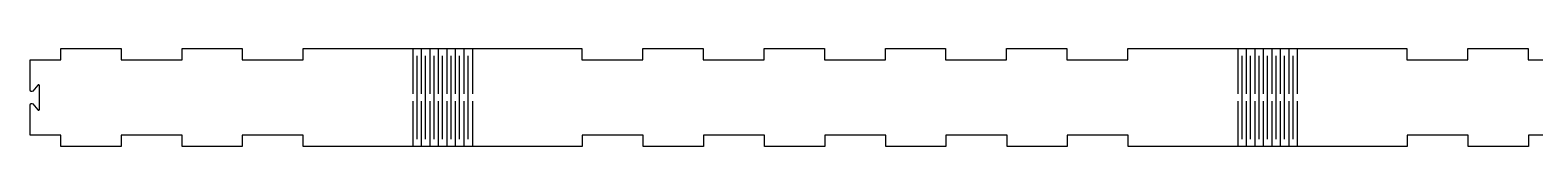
# Model space of a CAD drawing. Extents: x 299 to 1400, y -639 to 740.
# Drawn here: x 339.8 to 736.9, y -19.9 to 6.1 of the extents above; entities that cross this region are included whole.
import ezdxf

# ---------------------------------------------------------------- set-up
doc = ezdxf.new("R2010")
doc.units = 0
doc.layers.add('Generic_Box', color=7, linetype='CONTINUOUS')

msp = doc.modelspace()

# ---------------------------------------------------------------- linework, layer by layer
at = {"layer": 'Generic_Box', "color": 1}
for p, q in [((347.92527, 3.100168), (347.92527, 6.100168)), ((347.92527, 6.100168), (363.82527, 6.100168)), ((363.82527, 6.100168), (363.82527, 3.100168)), ((379.92527, 3.100168), (379.92527, 6.100168)), ((379.92527, 6.100168), (395.82527, 6.100168)), ((395.82527, 6.100168), (395.82527, 3.100168)), ((411.92527, 3.100168), (411.92527, 6.100168)), ((411.92527, 6.100168), (440.82527, 6.100168)), ((440.82527, 6.100168), (456.53327, 6.100168)), ((440.82527, 6.100168), (440.82527, -5.899832)), ((441.94727, -17.899832), (441.94727, 4.100168)), ((443.06927, 6.100168), (443.06927, -5.899832)), ((444.19127, -17.899832), (444.19127, 4.100168)), ((445.31327, 6.100168), (445.31327, -5.899832)), ((446.43527, -17.899832), (446.43527, 4.100168)), ((447.55727, 6.100168), (447.55727, -5.899832)), ((448.67927, -17.899832), (448.67927, 4.100168)), ((449.80127, 6.100168), (449.80127, -5.899832)), ((450.92327, -17.899832), (450.92327, 4.100168)), ((452.04527, 6.100168), (452.04527, -5.899832)), ((453.16727, -17.899832), (453.16727, 4.100168)), ((454.28927, 6.100168), (454.28927, -5.899832)), ((455.41127, -17.899832), (455.41127, 4.100168)), ((456.53327, 6.100168), (485.43327, 6.100168)), ((456.53327, 6.100168), (456.53327, -5.899832)), ((485.43327, 6.100168), (485.43327, 3.100168)), ((501.53327, 3.100168), (501.53327, 6.100168)), ((501.53327, 6.100168), (517.43327, 6.100168)), ((517.43327, 6.100168), (517.43327, 3.100168)), ((533.53327, 3.100168), (533.53327, 6.100168)), ((533.53327, 6.100168), (549.43327, 6.100168)), ((549.43327, 6.100168), (549.43327, 3.100168)), ((565.53327, 3.100168), (565.53327, 6.100168)), ((565.53327, 6.100168), (581.43327, 6.100168)), ((581.43327, 6.100168), (581.43327, 3.100168)), ((597.53327, 3.100168), (597.53327, 6.100168)), ((597.53327, 6.100168), (613.43327, 6.100168)), ((613.43327, 6.100168), (613.43327, 3.100168)), ((629.53327, 3.100168), (629.53327, 6.100168)), ((629.53327, 6.100168), (658.53327, 6.100168)), ((658.53327, 6.100168), (674.24127, 6.100168)), ((658.53327, 6.100168), (658.53327, -5.899832)), ((659.65527, -17.899832), (659.65527, 4.100168)), ((660.77727, 6.100168), (660.77727, -5.899832)), ((661.89927, -17.899832), (661.89927, 4.100168)), ((663.02127, 6.100168), (663.02127, -5.899832)), ((664.14327, -17.899832), (664.14327, 4.100168)), ((665.26527, 6.100168), (665.26527, -5.899832)), ((666.38727, -17.899832), (666.38727, 4.100168)), ((667.50927, 6.100168), (667.50927, -5.899832)), ((668.63127, -17.899832), (668.63127, 4.100168)), ((669.75327, 6.100168), (669.75327, -5.899832)), ((670.87527, -17.899832), (670.87527, 4.100168)), ((671.99727, 6.100168), (671.99727, -5.899832)), ((673.11927, -17.899832), (673.11927, 4.100168)), ((674.24127, 6.100168), (703.14127, 6.100168)), ((674.24127, 6.100168), (674.24127, -5.899832)), ((703.14127, 6.100168), (703.14127, 3.100168)), ((719.24127, 3.100168), (719.24127, 6.100168)), ((719.24127, 6.100168), (735.14127, 6.100168)), ((735.14127, 6.100168), (735.14127, 3.100168)), ((339.82527, 3.100168), (347.92527, 3.100168)), ((339.82527, -1.895832), (339.82527, 3.100168)), ((363.82527, 3.100168), (379.92527, 3.100168)), ((395.82527, 3.100168), (411.92527, 3.100168)), ((485.43327, 3.100168), (501.53327, 3.100168)), ((517.43327, 3.100168), (533.53327, 3.100168)), ((549.43327, 3.100168), (565.53327, 3.100168)), ((581.43327, 3.100168), (597.53327, 3.100168)), ((613.43327, 3.100168), (629.53327, 3.100168)), ((703.14127, 3.100168), (719.24127, 3.100168)), ((735.14127, 3.100168), (751.24127, 3.100168)), ((339.82527, -4.970832), (339.82527, -1.895832)), ((341.83327, -3.644832), (340.51127, -5.220832)), ((342.33327, -9.972832), (342.33327, -3.822832)), ((440.82527, -7.899832), (440.82527, -19.899832)), ((443.06927, -7.899832), (443.06927, -19.899832)), ((445.31327, -7.899832), (445.31327, -19.899832)), ((447.55727, -7.899832), (447.55727, -19.899832)), ((449.80127, -7.899832), (449.80127, -19.899832)), ((452.04527, -7.899832), (452.04527, -19.899832)), ((454.28927, -7.899832), (454.28927, -19.899832)), ((456.53327, -7.899832), (456.53327, -19.899832)), ((658.53327, -7.899832), (658.53327, -19.899832)), ((660.77727, -7.899832), (660.77727, -19.899832)), ((663.02127, -7.899832), (663.02127, -19.899832)), ((665.26527, -7.899832), (665.26527, -19.899832)), ((667.50927, -7.899832), (667.50927, -19.899832)), ((669.75327, -7.899832), (669.75327, -19.899832)), ((671.99727, -7.899832), (671.99727, -19.899832)), ((674.24127, -7.899832), (674.24127, -19.899832)), ((339.82527, -11.899832), (339.82527, -8.824832)), ((339.82527, -16.899832), (339.82527, -11.899832)), ((340.51127, -8.574832), (341.83327, -10.150832)), ((347.92527, -16.899832), (339.82527, -16.899832)), ((339.82527, -16.899832), (339.82527, -16.899832)), ((339.82527, -16.899832), (339.82527, -16.899832)), ((347.92527, -19.899832), (347.92527, -16.899832)), ((379.92527, -16.899832), (363.82527, -16.899832)), ((363.82527, -16.899832), (363.82527, -19.899832)), ((379.92527, -19.899832), (379.92527, -16.899832)), ((411.92527, -16.899832), (395.82527, -16.899832)), ((395.82527, -16.899832), (395.82527, -19.899832)), ((411.92527, -19.899832), (411.92527, -16.899832)), ((501.63327, -16.899832), (485.53327, -16.899832)), ((485.53327, -16.899832), (485.53327, -19.899832)), ((501.63327, -19.899832), (501.63327, -16.899832)), ((533.63327, -16.899832), (517.53327, -16.899832)), ((517.53327, -16.899832), (517.53327, -19.899832)), ((533.63327, -19.899832), (533.63327, -16.899832)), ((565.63327, -16.899832), (549.53327, -16.899832)), ((549.53327, -16.899832), (549.53327, -19.899832)), ((565.63327, -19.899832), (565.63327, -16.899832)), ((597.63327, -16.899832), (581.53327, -16.899832)), ((581.53327, -16.899832), (581.53327, -19.899832)), ((597.63327, -19.899832), (597.63327, -16.899832)), ((629.63327, -16.899832), (613.53327, -16.899832)), ((613.53327, -16.899832), (613.53327, -19.899832)), ((629.63327, -19.899832), (629.63327, -16.899832)), ((719.34127, -16.899832), (703.24127, -16.899832)), ((703.24127, -16.899832), (703.24127, -19.899832)), ((719.34127, -19.899832), (719.34127, -16.899832)), ((751.34127, -16.899832), (735.24127, -16.899832)), ((735.24127, -16.899832), (735.24127, -19.899832)), ((363.82527, -19.899832), (347.92527, -19.899832)), ((395.82527, -19.899832), (379.92527, -19.899832)), ((440.82527, -19.899832), (411.92527, -19.899832)), ((456.53327, -19.899832), (440.82527, -19.899832)), ((485.53327, -19.899832), (456.53327, -19.899832)), ((517.53327, -19.899832), (501.63327, -19.899832)), ((549.53327, -19.899832), (533.63327, -19.899832)), ((581.53327, -19.899832), (565.63327, -19.899832)), ((613.53327, -19.899832), (597.63327, -19.899832)), ((658.53327, -19.899832), (629.63327, -19.899832)), ((674.24127, -19.899832), (658.53327, -19.899832)), ((703.24127, -19.899832), (674.24127, -19.899832)), ((735.24127, -19.899832), (719.34127, -19.899832))]:
    msp.add_line(p, q, dxfattribs=at)
for points in [[(342.33327, -3.822832), (342.33327, -3.562832), (342.01027, -3.444832), (341.83327, -3.644832)], [(340.51127, -5.220832), (340.27727, -5.498832), (339.82527, -5.333832), (339.82527, -4.970832)], [(339.82527, -8.824832), (339.82527, -8.462832), (340.27927, -8.297832), (340.51127, -8.574832)], [(341.83327, -10.150832), (342.00027, -10.350832), (342.33327, -10.230832), (342.33327, -9.972832)]]:
    msp.add_open_spline(points, degree=3, dxfattribs=at)

doc.saveas('drawing.dxf')
